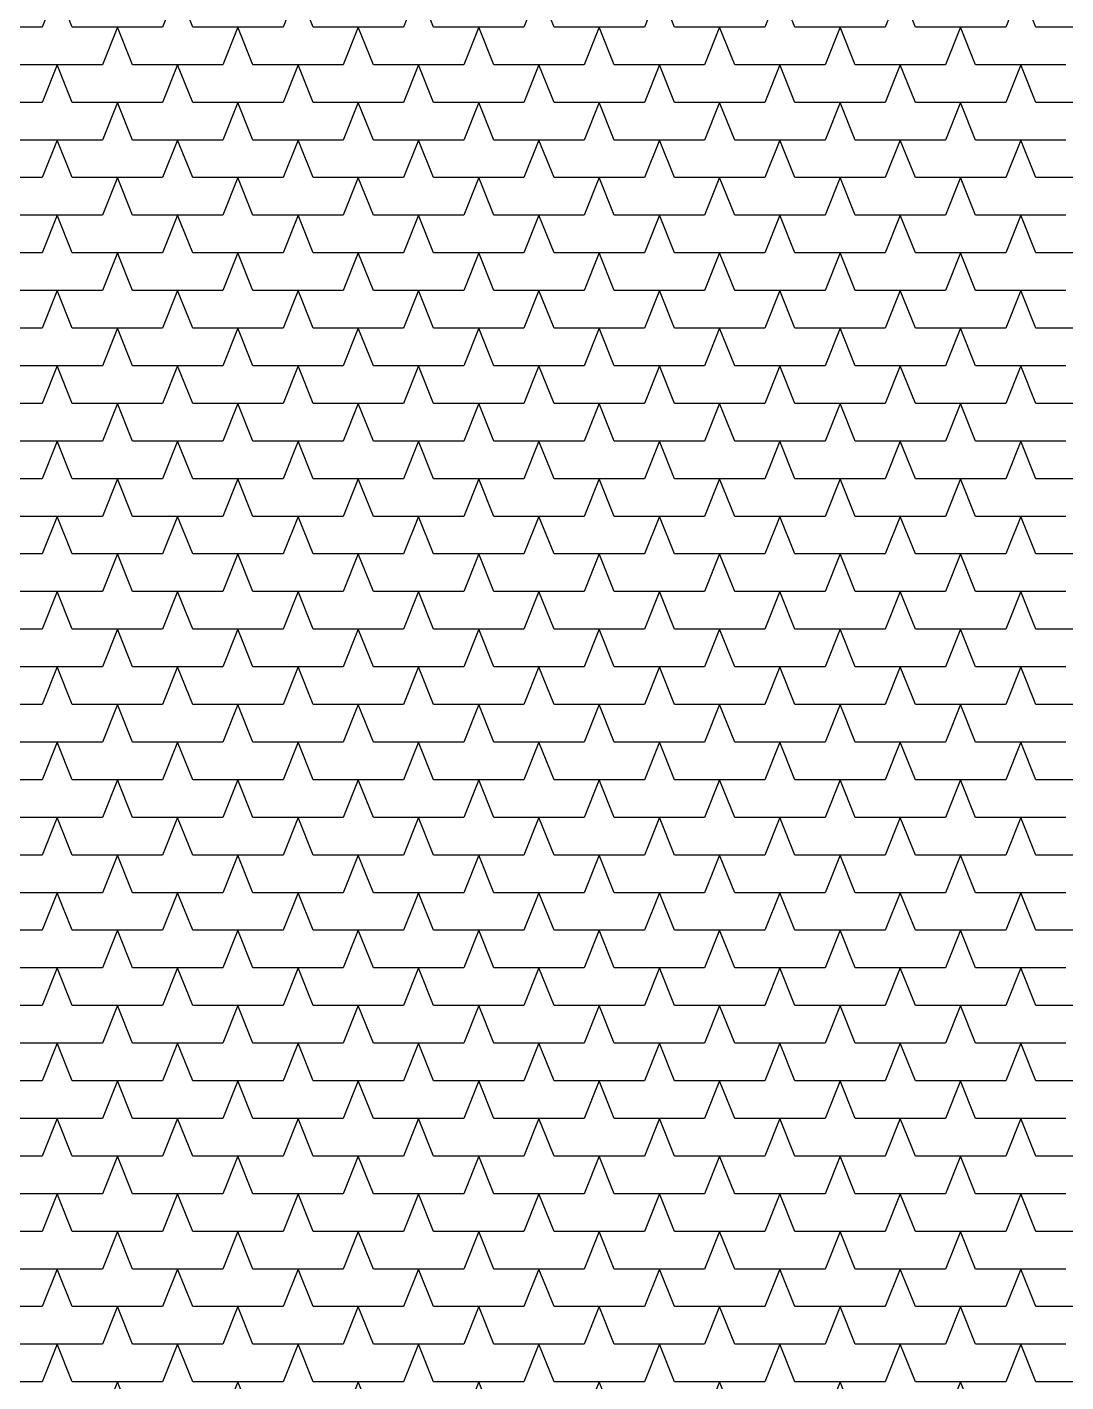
# Model space of a CAD drawing. Header units: inches. Extents: x 86794 to 87086, y 41803 to 41823.
# Drawn here: x 87069.954 to 87071.334, y 41819.53 to 41821.33 of the extents above; entities that cross this region are included whole.
import ezdxf

# ---------------------------------------------------------------- set-up
doc = ezdxf.new("R2010")
doc.units = ezdxf.units.IN
doc.header["$MEASUREMENT"] = 0

msp = doc.modelspace()

# ---------------------------------------------------------------- linework, layer by layer
at = {"color": 250}
for p, q in [((87069.9937, 41821.3795), (87069.9737, 41821.3295)), ((87070.0137, 41821.3295), (87069.9937, 41821.3795)), ((87070.1537, 41821.3795), (87070.1337, 41821.3295)), ((87070.1737, 41821.3295), (87070.1537, 41821.3795)), ((87070.3137, 41821.3795), (87070.2937, 41821.3295)), ((87070.3337, 41821.3295), (87070.3137, 41821.3795)), ((87070.4737, 41821.3795), (87070.4537, 41821.3295)), ((87070.4937, 41821.3295), (87070.4737, 41821.3795)), ((87070.6337, 41821.3795), (87070.6137, 41821.3295)), ((87070.6537, 41821.3295), (87070.6337, 41821.3795)), ((87070.7937, 41821.3795), (87070.7737, 41821.3295)), ((87070.8137, 41821.3295), (87070.7937, 41821.3795)), ((87070.9537, 41821.3795), (87070.9337, 41821.3295)), ((87070.9737, 41821.3295), (87070.9537, 41821.3795)), ((87071.1137, 41821.3795), (87071.0937, 41821.3295)), ((87071.1337, 41821.3295), (87071.1137, 41821.3795)), ((87071.2737, 41821.3795), (87071.2537, 41821.3295)), ((87071.2937, 41821.3295), (87071.2737, 41821.3795)), ((87069.9737, 41821.3295), (87069.8537, 41821.3295)), ((87070.1337, 41821.3295), (87070.0137, 41821.3295)), ((87070.0737, 41821.3295), (87070.0537, 41821.2795)), ((87070.0937, 41821.2795), (87070.0737, 41821.3295)), ((87070.2937, 41821.3295), (87070.1737, 41821.3295)), ((87070.2337, 41821.3295), (87070.2137, 41821.2795)), ((87070.2537, 41821.2795), (87070.2337, 41821.3295)), ((87070.4537, 41821.3295), (87070.3337, 41821.3295)), ((87070.3937, 41821.3295), (87070.3737, 41821.2795)), ((87070.4137, 41821.2795), (87070.3937, 41821.3295)), ((87070.6137, 41821.3295), (87070.4937, 41821.3295)), ((87070.5537, 41821.3295), (87070.5337, 41821.2795)), ((87070.5737, 41821.2795), (87070.5537, 41821.3295)), ((87070.7737, 41821.3295), (87070.6537, 41821.3295)), ((87070.7137, 41821.3295), (87070.6937, 41821.2795)), ((87070.7337, 41821.2795), (87070.7137, 41821.3295)), ((87070.9337, 41821.3295), (87070.8137, 41821.3295)), ((87070.8737, 41821.3295), (87070.8537, 41821.2795)), ((87070.8937, 41821.2795), (87070.8737, 41821.3295)), ((87071.0937, 41821.3295), (87070.9737, 41821.3295)), ((87071.0337, 41821.3295), (87071.0137, 41821.2795)), ((87071.0537, 41821.2795), (87071.0337, 41821.3295)), ((87071.2537, 41821.3295), (87071.1337, 41821.3295)), ((87071.1937, 41821.3295), (87071.1737, 41821.2795)), ((87071.2137, 41821.2795), (87071.1937, 41821.3295)), ((87071.4137, 41821.3295), (87071.2937, 41821.3295)), ((87070.0537, 41821.2795), (87069.9337, 41821.2795)), ((87069.9937, 41821.2795), (87069.9737, 41821.2295)), ((87070.0137, 41821.2295), (87069.9937, 41821.2795)), ((87070.2137, 41821.2795), (87070.0937, 41821.2795)), ((87070.1537, 41821.2795), (87070.1337, 41821.2295)), ((87070.1737, 41821.2295), (87070.1537, 41821.2795)), ((87070.3737, 41821.2795), (87070.2537, 41821.2795)), ((87070.3137, 41821.2795), (87070.2937, 41821.2295)), ((87070.3337, 41821.2295), (87070.3137, 41821.2795)), ((87070.5337, 41821.2795), (87070.4137, 41821.2795)), ((87070.4737, 41821.2795), (87070.4537, 41821.2295)), ((87070.4937, 41821.2295), (87070.4737, 41821.2795)), ((87070.6937, 41821.2795), (87070.5737, 41821.2795)), ((87070.6337, 41821.2795), (87070.6137, 41821.2295)), ((87070.6537, 41821.2295), (87070.6337, 41821.2795)), ((87070.8537, 41821.2795), (87070.7337, 41821.2795)), ((87070.7937, 41821.2795), (87070.7737, 41821.2295)), ((87070.8137, 41821.2295), (87070.7937, 41821.2795)), ((87071.0137, 41821.2795), (87070.8937, 41821.2795)), ((87070.9537, 41821.2795), (87070.9337, 41821.2295)), ((87070.9737, 41821.2295), (87070.9537, 41821.2795)), ((87071.1737, 41821.2795), (87071.0537, 41821.2795)), ((87071.1137, 41821.2795), (87071.0937, 41821.2295)), ((87071.1337, 41821.2295), (87071.1137, 41821.2795)), ((87071.3337, 41821.2795), (87071.2137, 41821.2795)), ((87071.2737, 41821.2795), (87071.2537, 41821.2295)), ((87071.2937, 41821.2295), (87071.2737, 41821.2795)), ((87069.9737, 41821.2295), (87069.8537, 41821.2295)), ((87070.1337, 41821.2295), (87070.0137, 41821.2295)), ((87070.0737, 41821.2295), (87070.0537, 41821.1795)), ((87070.0937, 41821.1795), (87070.0737, 41821.2295)), ((87070.2937, 41821.2295), (87070.1737, 41821.2295)), ((87070.2337, 41821.2295), (87070.2137, 41821.1795)), ((87070.2537, 41821.1795), (87070.2337, 41821.2295)), ((87070.4537, 41821.2295), (87070.3337, 41821.2295)), ((87070.3937, 41821.2295), (87070.3737, 41821.1795)), ((87070.4137, 41821.1795), (87070.3937, 41821.2295)), ((87070.6137, 41821.2295), (87070.4937, 41821.2295)), ((87070.5537, 41821.2295), (87070.5337, 41821.1795)), ((87070.5737, 41821.1795), (87070.5537, 41821.2295)), ((87070.7737, 41821.2295), (87070.6537, 41821.2295)), ((87070.7137, 41821.2295), (87070.6937, 41821.1795)), ((87070.7337, 41821.1795), (87070.7137, 41821.2295)), ((87070.9337, 41821.2295), (87070.8137, 41821.2295)), ((87070.8737, 41821.2295), (87070.8537, 41821.1795)), ((87070.8937, 41821.1795), (87070.8737, 41821.2295)), ((87071.0937, 41821.2295), (87070.9737, 41821.2295)), ((87071.0337, 41821.2295), (87071.0137, 41821.1795)), ((87071.0537, 41821.1795), (87071.0337, 41821.2295)), ((87071.2537, 41821.2295), (87071.1337, 41821.2295)), ((87071.1937, 41821.2295), (87071.1737, 41821.1795)), ((87071.2137, 41821.1795), (87071.1937, 41821.2295)), ((87071.4137, 41821.2295), (87071.2937, 41821.2295)), ((87070.0537, 41821.1795), (87069.9337, 41821.1795)), ((87069.9937, 41821.1795), (87069.9737, 41821.1295)), ((87070.0137, 41821.1295), (87069.9937, 41821.1795)), ((87070.2137, 41821.1795), (87070.0937, 41821.1795)), ((87070.1537, 41821.1795), (87070.1337, 41821.1295)), ((87070.1737, 41821.1295), (87070.1537, 41821.1795)), ((87070.3737, 41821.1795), (87070.2537, 41821.1795)), ((87070.3137, 41821.1795), (87070.2937, 41821.1295)), ((87070.3337, 41821.1295), (87070.3137, 41821.1795)), ((87070.5337, 41821.1795), (87070.4137, 41821.1795)), ((87070.4737, 41821.1795), (87070.4537, 41821.1295)), ((87070.4937, 41821.1295), (87070.4737, 41821.1795)), ((87070.6937, 41821.1795), (87070.5737, 41821.1795)), ((87070.6337, 41821.1795), (87070.6137, 41821.1295)), ((87070.6537, 41821.1295), (87070.6337, 41821.1795)), ((87070.8537, 41821.1795), (87070.7337, 41821.1795)), ((87070.7937, 41821.1795), (87070.7737, 41821.1295)), ((87070.8137, 41821.1295), (87070.7937, 41821.1795)), ((87071.0137, 41821.1795), (87070.8937, 41821.1795)), ((87070.9537, 41821.1795), (87070.9337, 41821.1295)), ((87070.9737, 41821.1295), (87070.9537, 41821.1795)), ((87071.1737, 41821.1795), (87071.0537, 41821.1795)), ((87071.1137, 41821.1795), (87071.0937, 41821.1295)), ((87071.1337, 41821.1295), (87071.1137, 41821.1795)), ((87071.3337, 41821.1795), (87071.2137, 41821.1795)), ((87071.2737, 41821.1795), (87071.2537, 41821.1295)), ((87071.2937, 41821.1295), (87071.2737, 41821.1795)), ((87069.9737, 41821.1295), (87069.8537, 41821.1295)), ((87070.1337, 41821.1295), (87070.0137, 41821.1295)), ((87070.0737, 41821.1295), (87070.0537, 41821.0795)), ((87070.0937, 41821.0795), (87070.0737, 41821.1295)), ((87070.2937, 41821.1295), (87070.1737, 41821.1295)), ((87070.2337, 41821.1295), (87070.2137, 41821.0795)), ((87070.2537, 41821.0795), (87070.2337, 41821.1295)), ((87070.4537, 41821.1295), (87070.3337, 41821.1295)), ((87070.3937, 41821.1295), (87070.3737, 41821.0795)), ((87070.4137, 41821.0795), (87070.3937, 41821.1295)), ((87070.6137, 41821.1295), (87070.4937, 41821.1295)), ((87070.5537, 41821.1295), (87070.5337, 41821.0795)), ((87070.5737, 41821.0795), (87070.5537, 41821.1295)), ((87070.7737, 41821.1295), (87070.6537, 41821.1295)), ((87070.7137, 41821.1295), (87070.6937, 41821.0795)), ((87070.7337, 41821.0795), (87070.7137, 41821.1295)), ((87070.9337, 41821.1295), (87070.8137, 41821.1295)), ((87070.8737, 41821.1295), (87070.8537, 41821.0795)), ((87070.8937, 41821.0795), (87070.8737, 41821.1295)), ((87071.0937, 41821.1295), (87070.9737, 41821.1295)), ((87071.0337, 41821.1295), (87071.0137, 41821.0795)), ((87071.0537, 41821.0795), (87071.0337, 41821.1295)), ((87071.2537, 41821.1295), (87071.1337, 41821.1295)), ((87071.1937, 41821.1295), (87071.1737, 41821.0795)), ((87071.2137, 41821.0795), (87071.1937, 41821.1295)), ((87071.4137, 41821.1295), (87071.2937, 41821.1295)), ((87070.0537, 41821.0795), (87069.9337, 41821.0795)), ((87069.9937, 41821.0795), (87069.9737, 41821.0295)), ((87070.0137, 41821.0295), (87069.9937, 41821.0795)), ((87070.2137, 41821.0795), (87070.0937, 41821.0795)), ((87070.1537, 41821.0795), (87070.1337, 41821.0295)), ((87070.1737, 41821.0295), (87070.1537, 41821.0795)), ((87070.3737, 41821.0795), (87070.2537, 41821.0795)), ((87070.3137, 41821.0795), (87070.2937, 41821.0295)), ((87070.3337, 41821.0295), (87070.3137, 41821.0795)), ((87070.5337, 41821.0795), (87070.4137, 41821.0795)), ((87070.4737, 41821.0795), (87070.4537, 41821.0295)), ((87070.4937, 41821.0295), (87070.4737, 41821.0795)), ((87070.6937, 41821.0795), (87070.5737, 41821.0795)), ((87070.6337, 41821.0795), (87070.6137, 41821.0295)), ((87070.6537, 41821.0295), (87070.6337, 41821.0795)), ((87070.8537, 41821.0795), (87070.7337, 41821.0795)), ((87070.7937, 41821.0795), (87070.7737, 41821.0295)), ((87070.8137, 41821.0295), (87070.7937, 41821.0795)), ((87071.0137, 41821.0795), (87070.8937, 41821.0795)), ((87070.9537, 41821.0795), (87070.9337, 41821.0295)), ((87070.9737, 41821.0295), (87070.9537, 41821.0795)), ((87071.1737, 41821.0795), (87071.0537, 41821.0795)), ((87071.1137, 41821.0795), (87071.0937, 41821.0295)), ((87071.1337, 41821.0295), (87071.1137, 41821.0795)), ((87071.3337, 41821.0795), (87071.2137, 41821.0795)), ((87071.2737, 41821.0795), (87071.2537, 41821.0295)), ((87071.2937, 41821.0295), (87071.2737, 41821.0795)), ((87069.9737, 41821.0295), (87069.8537, 41821.0295)), ((87070.1337, 41821.0295), (87070.0137, 41821.0295)), ((87070.0737, 41821.0295), (87070.0537, 41820.9795)), ((87070.0937, 41820.9795), (87070.0737, 41821.0295)), ((87070.2937, 41821.0295), (87070.1737, 41821.0295)), ((87070.2337, 41821.0295), (87070.2137, 41820.9795)), ((87070.2537, 41820.9795), (87070.2337, 41821.0295)), ((87070.4537, 41821.0295), (87070.3337, 41821.0295)), ((87070.3937, 41821.0295), (87070.3737, 41820.9795)), ((87070.4137, 41820.9795), (87070.3937, 41821.0295)), ((87070.6137, 41821.0295), (87070.4937, 41821.0295)), ((87070.5537, 41821.0295), (87070.5337, 41820.9795)), ((87070.5737, 41820.9795), (87070.5537, 41821.0295)), ((87070.7737, 41821.0295), (87070.6537, 41821.0295)), ((87070.7137, 41821.0295), (87070.6937, 41820.9795)), ((87070.7337, 41820.9795), (87070.7137, 41821.0295)), ((87070.9337, 41821.0295), (87070.8137, 41821.0295)), ((87070.8737, 41821.0295), (87070.8537, 41820.9795)), ((87070.8937, 41820.9795), (87070.8737, 41821.0295)), ((87071.0937, 41821.0295), (87070.9737, 41821.0295)), ((87071.0337, 41821.0295), (87071.0137, 41820.9795)), ((87071.0537, 41820.9795), (87071.0337, 41821.0295)), ((87071.2537, 41821.0295), (87071.1337, 41821.0295)), ((87071.1937, 41821.0295), (87071.1737, 41820.9795)), ((87071.2137, 41820.9795), (87071.1937, 41821.0295)), ((87071.4137, 41821.0295), (87071.2937, 41821.0295)), ((87070.0537, 41820.9795), (87069.9337, 41820.9795)), ((87069.9937, 41820.9795), (87069.9737, 41820.9295)), ((87070.0137, 41820.9295), (87069.9937, 41820.9795)), ((87070.2137, 41820.9795), (87070.0937, 41820.9795)), ((87070.1537, 41820.9795), (87070.1337, 41820.9295)), ((87070.1737, 41820.9295), (87070.1537, 41820.9795)), ((87070.3737, 41820.9795), (87070.2537, 41820.9795)), ((87070.3137, 41820.9795), (87070.2937, 41820.9295)), ((87070.3337, 41820.9295), (87070.3137, 41820.9795)), ((87070.5337, 41820.9795), (87070.4137, 41820.9795)), ((87070.4737, 41820.9795), (87070.4537, 41820.9295)), ((87070.4937, 41820.9295), (87070.4737, 41820.9795)), ((87070.6937, 41820.9795), (87070.5737, 41820.9795)), ((87070.6337, 41820.9795), (87070.6137, 41820.9295)), ((87070.6537, 41820.9295), (87070.6337, 41820.9795)), ((87070.8537, 41820.9795), (87070.7337, 41820.9795)), ((87070.7937, 41820.9795), (87070.7737, 41820.9295)), ((87070.8137, 41820.9295), (87070.7937, 41820.9795)), ((87071.0137, 41820.9795), (87070.8937, 41820.9795)), ((87070.9537, 41820.9795), (87070.9337, 41820.9295)), ((87070.9737, 41820.9295), (87070.9537, 41820.9795)), ((87071.1737, 41820.9795), (87071.0537, 41820.9795)), ((87071.1137, 41820.9795), (87071.0937, 41820.9295)), ((87071.1337, 41820.9295), (87071.1137, 41820.9795)), ((87071.3337, 41820.9795), (87071.2137, 41820.9795)), ((87071.2737, 41820.9795), (87071.2537, 41820.9295)), ((87071.2937, 41820.9295), (87071.2737, 41820.9795)), ((87069.9737, 41820.9295), (87069.8537, 41820.9295)), ((87070.1337, 41820.9295), (87070.0137, 41820.9295)), ((87070.0737, 41820.9295), (87070.0537, 41820.8795)), ((87070.0937, 41820.8795), (87070.0737, 41820.9295)), ((87070.2937, 41820.9295), (87070.1737, 41820.9295)), ((87070.2337, 41820.9295), (87070.2137, 41820.8795)), ((87070.2537, 41820.8795), (87070.2337, 41820.9295)), ((87070.4537, 41820.9295), (87070.3337, 41820.9295)), ((87070.3937, 41820.9295), (87070.3737, 41820.8795)), ((87070.4137, 41820.8795), (87070.3937, 41820.9295)), ((87070.6137, 41820.9295), (87070.4937, 41820.9295)), ((87070.5537, 41820.9295), (87070.5337, 41820.8795)), ((87070.5737, 41820.8795), (87070.5537, 41820.9295)), ((87070.7737, 41820.9295), (87070.6537, 41820.9295)), ((87070.7137, 41820.9295), (87070.6937, 41820.8795)), ((87070.7337, 41820.8795), (87070.7137, 41820.9295)), ((87070.9337, 41820.9295), (87070.8137, 41820.9295)), ((87070.8737, 41820.9295), (87070.8537, 41820.8795)), ((87070.8937, 41820.8795), (87070.8737, 41820.9295)), ((87071.0937, 41820.9295), (87070.9737, 41820.9295)), ((87071.0337, 41820.9295), (87071.0137, 41820.8795)), ((87071.0537, 41820.8795), (87071.0337, 41820.9295)), ((87071.2537, 41820.9295), (87071.1337, 41820.9295)), ((87071.1937, 41820.9295), (87071.1737, 41820.8795)), ((87071.2137, 41820.8795), (87071.1937, 41820.9295)), ((87071.4137, 41820.9295), (87071.2937, 41820.9295)), ((87070.0537, 41820.8795), (87069.9337, 41820.8795)), ((87069.9937, 41820.8795), (87069.9737, 41820.8295)), ((87070.0137, 41820.8295), (87069.9937, 41820.8795)), ((87070.2137, 41820.8795), (87070.0937, 41820.8795)), ((87070.1537, 41820.8795), (87070.1337, 41820.8295)), ((87070.1737, 41820.8295), (87070.1537, 41820.8795)), ((87070.3737, 41820.8795), (87070.2537, 41820.8795)), ((87070.3137, 41820.8795), (87070.2937, 41820.8295)), ((87070.3337, 41820.8295), (87070.3137, 41820.8795)), ((87070.5337, 41820.8795), (87070.4137, 41820.8795)), ((87070.4737, 41820.8795), (87070.4537, 41820.8295)), ((87070.4937, 41820.8295), (87070.4737, 41820.8795)), ((87070.6937, 41820.8795), (87070.5737, 41820.8795)), ((87070.6337, 41820.8795), (87070.6137, 41820.8295)), ((87070.6537, 41820.8295), (87070.6337, 41820.8795)), ((87070.8537, 41820.8795), (87070.7337, 41820.8795)), ((87070.7937, 41820.8795), (87070.7737, 41820.8295)), ((87070.8137, 41820.8295), (87070.7937, 41820.8795)), ((87071.0137, 41820.8795), (87070.8937, 41820.8795)), ((87070.9537, 41820.8795), (87070.9337, 41820.8295)), ((87070.9737, 41820.8295), (87070.9537, 41820.8795)), ((87071.1737, 41820.8795), (87071.0537, 41820.8795)), ((87071.1137, 41820.8795), (87071.0937, 41820.8295)), ((87071.1337, 41820.8295), (87071.1137, 41820.8795)), ((87071.3337, 41820.8795), (87071.2137, 41820.8795)), ((87071.2737, 41820.8795), (87071.2537, 41820.8295)), ((87071.2937, 41820.8295), (87071.2737, 41820.8795)), ((87069.9737, 41820.8295), (87069.8537, 41820.8295)), ((87070.1337, 41820.8295), (87070.0137, 41820.8295)), ((87070.0737, 41820.8295), (87070.0537, 41820.7795)), ((87070.0937, 41820.7795), (87070.0737, 41820.8295)), ((87070.2937, 41820.8295), (87070.1737, 41820.8295)), ((87070.2337, 41820.8295), (87070.2137, 41820.7795)), ((87070.2537, 41820.7795), (87070.2337, 41820.8295)), ((87070.4537, 41820.8295), (87070.3337, 41820.8295)), ((87070.3937, 41820.8295), (87070.3737, 41820.7795)), ((87070.4137, 41820.7795), (87070.3937, 41820.8295)), ((87070.6137, 41820.8295), (87070.4937, 41820.8295)), ((87070.5537, 41820.8295), (87070.5337, 41820.7795)), ((87070.5737, 41820.7795), (87070.5537, 41820.8295)), ((87070.7737, 41820.8295), (87070.6537, 41820.8295)), ((87070.7137, 41820.8295), (87070.6937, 41820.7795)), ((87070.7337, 41820.7795), (87070.7137, 41820.8295)), ((87070.9337, 41820.8295), (87070.8137, 41820.8295)), ((87070.8737, 41820.8295), (87070.8537, 41820.7795)), ((87070.8937, 41820.7795), (87070.8737, 41820.8295)), ((87071.0937, 41820.8295), (87070.9737, 41820.8295)), ((87071.0337, 41820.8295), (87071.0137, 41820.7795)), ((87071.0537, 41820.7795), (87071.0337, 41820.8295)), ((87071.2537, 41820.8295), (87071.1337, 41820.8295)), ((87071.1937, 41820.8295), (87071.1737, 41820.7795)), ((87071.2137, 41820.7795), (87071.1937, 41820.8295)), ((87071.4137, 41820.8295), (87071.2937, 41820.8295)), ((87070.0537, 41820.7795), (87069.9337, 41820.7795)), ((87069.9937, 41820.7795), (87069.9737, 41820.7295)), ((87070.0137, 41820.7295), (87069.9937, 41820.7795)), ((87070.2137, 41820.7795), (87070.0937, 41820.7795)), ((87070.1537, 41820.7795), (87070.1337, 41820.7295)), ((87070.1737, 41820.7295), (87070.1537, 41820.7795)), ((87070.3737, 41820.7795), (87070.2537, 41820.7795)), ((87070.3137, 41820.7795), (87070.2937, 41820.7295)), ((87070.3337, 41820.7295), (87070.3137, 41820.7795)), ((87070.5337, 41820.7795), (87070.4137, 41820.7795)), ((87070.4737, 41820.7795), (87070.4537, 41820.7295)), ((87070.4937, 41820.7295), (87070.4737, 41820.7795)), ((87070.6937, 41820.7795), (87070.5737, 41820.7795)), ((87070.6337, 41820.7795), (87070.6137, 41820.7295)), ((87070.6537, 41820.7295), (87070.6337, 41820.7795)), ((87070.8537, 41820.7795), (87070.7337, 41820.7795)), ((87070.7937, 41820.7795), (87070.7737, 41820.7295)), ((87070.8137, 41820.7295), (87070.7937, 41820.7795)), ((87071.0137, 41820.7795), (87070.8937, 41820.7795)), ((87070.9537, 41820.7795), (87070.9337, 41820.7295)), ((87070.9737, 41820.7295), (87070.9537, 41820.7795)), ((87071.1737, 41820.7795), (87071.0537, 41820.7795)), ((87071.1137, 41820.7795), (87071.0937, 41820.7295)), ((87071.1337, 41820.7295), (87071.1137, 41820.7795)), ((87071.3337, 41820.7795), (87071.2137, 41820.7795)), ((87071.2737, 41820.7795), (87071.2537, 41820.7295)), ((87071.2937, 41820.7295), (87071.2737, 41820.7795)), ((87069.9737, 41820.7295), (87069.8537, 41820.7295)), ((87070.1337, 41820.7295), (87070.0137, 41820.7295)), ((87070.0737, 41820.7295), (87070.0537, 41820.6795)), ((87070.0937, 41820.6795), (87070.0737, 41820.7295)), ((87070.2937, 41820.7295), (87070.1737, 41820.7295)), ((87070.2337, 41820.7295), (87070.2137, 41820.6795)), ((87070.2537, 41820.6795), (87070.2337, 41820.7295)), ((87070.4537, 41820.7295), (87070.3337, 41820.7295)), ((87070.3937, 41820.7295), (87070.3737, 41820.6795)), ((87070.4137, 41820.6795), (87070.3937, 41820.7295)), ((87070.6137, 41820.7295), (87070.4937, 41820.7295)), ((87070.5537, 41820.7295), (87070.5337, 41820.6795)), ((87070.5737, 41820.6795), (87070.5537, 41820.7295)), ((87070.7737, 41820.7295), (87070.6537, 41820.7295)), ((87070.7137, 41820.7295), (87070.6937, 41820.6795)), ((87070.7337, 41820.6795), (87070.7137, 41820.7295)), ((87070.9337, 41820.7295), (87070.8137, 41820.7295)), ((87070.8737, 41820.7295), (87070.8537, 41820.6795)), ((87070.8937, 41820.6795), (87070.8737, 41820.7295)), ((87071.0937, 41820.7295), (87070.9737, 41820.7295)), ((87071.0337, 41820.7295), (87071.0137, 41820.6795)), ((87071.0537, 41820.6795), (87071.0337, 41820.7295)), ((87071.2537, 41820.7295), (87071.1337, 41820.7295)), ((87071.1937, 41820.7295), (87071.1737, 41820.6795)), ((87071.2137, 41820.6795), (87071.1937, 41820.7295)), ((87071.4137, 41820.7295), (87071.2937, 41820.7295)), ((87070.0537, 41820.6795), (87069.9337, 41820.6795)), ((87069.9937, 41820.6795), (87069.9737, 41820.6295)), ((87070.0137, 41820.6295), (87069.9937, 41820.6795)), ((87070.2137, 41820.6795), (87070.0937, 41820.6795)), ((87070.1537, 41820.6795), (87070.1337, 41820.6295)), ((87070.1737, 41820.6295), (87070.1537, 41820.6795)), ((87070.3737, 41820.6795), (87070.2537, 41820.6795)), ((87070.3137, 41820.6795), (87070.2937, 41820.6295)), ((87070.3337, 41820.6295), (87070.3137, 41820.6795)), ((87070.5337, 41820.6795), (87070.4137, 41820.6795)), ((87070.4737, 41820.6795), (87070.4537, 41820.6295)), ((87070.4937, 41820.6295), (87070.4737, 41820.6795)), ((87070.6937, 41820.6795), (87070.5737, 41820.6795)), ((87070.6337, 41820.6795), (87070.6137, 41820.6295)), ((87070.6537, 41820.6295), (87070.6337, 41820.6795)), ((87070.8537, 41820.6795), (87070.7337, 41820.6795)), ((87070.7937, 41820.6795), (87070.7737, 41820.6295)), ((87070.8137, 41820.6295), (87070.7937, 41820.6795)), ((87071.0137, 41820.6795), (87070.8937, 41820.6795)), ((87070.9537, 41820.6795), (87070.9337, 41820.6295)), ((87070.9737, 41820.6295), (87070.9537, 41820.6795)), ((87071.1737, 41820.6795), (87071.0537, 41820.6795)), ((87071.1137, 41820.6795), (87071.0937, 41820.6295)), ((87071.1337, 41820.6295), (87071.1137, 41820.6795)), ((87071.3337, 41820.6795), (87071.2137, 41820.6795)), ((87071.2737, 41820.6795), (87071.2537, 41820.6295)), ((87071.2937, 41820.6295), (87071.2737, 41820.6795)), ((87069.9737, 41820.6295), (87069.8537, 41820.6295)), ((87070.1337, 41820.6295), (87070.0137, 41820.6295)), ((87070.0737, 41820.6295), (87070.0537, 41820.5795)), ((87070.0937, 41820.5795), (87070.0737, 41820.6295)), ((87070.2937, 41820.6295), (87070.1737, 41820.6295)), ((87070.2337, 41820.6295), (87070.2137, 41820.5795)), ((87070.2537, 41820.5795), (87070.2337, 41820.6295)), ((87070.4537, 41820.6295), (87070.3337, 41820.6295)), ((87070.3937, 41820.6295), (87070.3737, 41820.5795)), ((87070.4137, 41820.5795), (87070.3937, 41820.6295)), ((87070.6137, 41820.6295), (87070.4937, 41820.6295)), ((87070.5537, 41820.6295), (87070.5337, 41820.5795)), ((87070.5737, 41820.5795), (87070.5537, 41820.6295)), ((87070.7737, 41820.6295), (87070.6537, 41820.6295)), ((87070.7137, 41820.6295), (87070.6937, 41820.5795)), ((87070.7337, 41820.5795), (87070.7137, 41820.6295)), ((87070.9337, 41820.6295), (87070.8137, 41820.6295)), ((87070.8737, 41820.6295), (87070.8537, 41820.5795)), ((87070.8937, 41820.5795), (87070.8737, 41820.6295)), ((87071.0937, 41820.6295), (87070.9737, 41820.6295)), ((87071.0337, 41820.6295), (87071.0137, 41820.5795)), ((87071.0537, 41820.5795), (87071.0337, 41820.6295)), ((87071.2537, 41820.6295), (87071.1337, 41820.6295)), ((87071.1937, 41820.6295), (87071.1737, 41820.5795)), ((87071.2137, 41820.5795), (87071.1937, 41820.6295)), ((87071.4137, 41820.6295), (87071.2937, 41820.6295)), ((87070.0537, 41820.5795), (87069.9337, 41820.5795)), ((87069.9937, 41820.5795), (87069.9737, 41820.5295)), ((87070.0137, 41820.5295), (87069.9937, 41820.5795)), ((87070.2137, 41820.5795), (87070.0937, 41820.5795)), ((87070.1537, 41820.5795), (87070.1337, 41820.5295)), ((87070.1737, 41820.5295), (87070.1537, 41820.5795)), ((87070.3737, 41820.5795), (87070.2537, 41820.5795)), ((87070.3137, 41820.5795), (87070.2937, 41820.5295)), ((87070.3337, 41820.5295), (87070.3137, 41820.5795)), ((87070.5337, 41820.5795), (87070.4137, 41820.5795)), ((87070.4737, 41820.5795), (87070.4537, 41820.5295)), ((87070.4937, 41820.5295), (87070.4737, 41820.5795)), ((87070.6937, 41820.5795), (87070.5737, 41820.5795)), ((87070.6337, 41820.5795), (87070.6137, 41820.5295)), ((87070.6537, 41820.5295), (87070.6337, 41820.5795)), ((87070.8537, 41820.5795), (87070.7337, 41820.5795)), ((87070.7937, 41820.5795), (87070.7737, 41820.5295)), ((87070.8137, 41820.5295), (87070.7937, 41820.5795)), ((87071.0137, 41820.5795), (87070.8937, 41820.5795)), ((87070.9537, 41820.5795), (87070.9337, 41820.5295)), ((87070.9737, 41820.5295), (87070.9537, 41820.5795)), ((87071.1737, 41820.5795), (87071.0537, 41820.5795)), ((87071.1137, 41820.5795), (87071.0937, 41820.5295)), ((87071.1337, 41820.5295), (87071.1137, 41820.5795)), ((87071.3337, 41820.5795), (87071.2137, 41820.5795)), ((87071.2737, 41820.5795), (87071.2537, 41820.5295)), ((87071.2937, 41820.5295), (87071.2737, 41820.5795)), ((87069.9737, 41820.5295), (87069.8537, 41820.5295)), ((87070.1337, 41820.5295), (87070.0137, 41820.5295)), ((87070.0737, 41820.5295), (87070.0537, 41820.4795)), ((87070.0937, 41820.4795), (87070.0737, 41820.5295)), ((87070.2937, 41820.5295), (87070.1737, 41820.5295)), ((87070.2337, 41820.5295), (87070.2137, 41820.4795)), ((87070.2537, 41820.4795), (87070.2337, 41820.5295)), ((87070.4537, 41820.5295), (87070.3337, 41820.5295)), ((87070.3937, 41820.5295), (87070.3737, 41820.4795)), ((87070.4137, 41820.4795), (87070.3937, 41820.5295)), ((87070.6137, 41820.5295), (87070.4937, 41820.5295)), ((87070.5537, 41820.5295), (87070.5337, 41820.4795)), ((87070.5737, 41820.4795), (87070.5537, 41820.5295)), ((87070.7737, 41820.5295), (87070.6537, 41820.5295)), ((87070.7137, 41820.5295), (87070.6937, 41820.4795)), ((87070.7337, 41820.4795), (87070.7137, 41820.5295)), ((87070.9337, 41820.5295), (87070.8137, 41820.5295)), ((87070.8737, 41820.5295), (87070.8537, 41820.4795)), ((87070.8937, 41820.4795), (87070.8737, 41820.5295)), ((87071.0937, 41820.5295), (87070.9737, 41820.5295)), ((87071.0337, 41820.5295), (87071.0137, 41820.4795)), ((87071.0537, 41820.4795), (87071.0337, 41820.5295)), ((87071.2537, 41820.5295), (87071.1337, 41820.5295)), ((87071.1937, 41820.5295), (87071.1737, 41820.4795)), ((87071.2137, 41820.4795), (87071.1937, 41820.5295)), ((87071.4137, 41820.5295), (87071.2937, 41820.5295)), ((87070.0537, 41820.4795), (87069.9337, 41820.4795)), ((87069.9937, 41820.4795), (87069.9737, 41820.4295)), ((87070.0137, 41820.4295), (87069.9937, 41820.4795)), ((87070.2137, 41820.4795), (87070.0937, 41820.4795)), ((87070.1537, 41820.4795), (87070.1337, 41820.4295)), ((87070.1737, 41820.4295), (87070.1537, 41820.4795)), ((87070.3737, 41820.4795), (87070.2537, 41820.4795)), ((87070.3137, 41820.4795), (87070.2937, 41820.4295)), ((87070.3337, 41820.4295), (87070.3137, 41820.4795)), ((87070.5337, 41820.4795), (87070.4137, 41820.4795)), ((87070.4737, 41820.4795), (87070.4537, 41820.4295)), ((87070.4937, 41820.4295), (87070.4737, 41820.4795)), ((87070.6937, 41820.4795), (87070.5737, 41820.4795)), ((87070.6337, 41820.4795), (87070.6137, 41820.4295)), ((87070.6537, 41820.4295), (87070.6337, 41820.4795)), ((87070.8537, 41820.4795), (87070.7337, 41820.4795)), ((87070.7937, 41820.4795), (87070.7737, 41820.4295)), ((87070.8137, 41820.4295), (87070.7937, 41820.4795)), ((87071.0137, 41820.4795), (87070.8937, 41820.4795)), ((87070.9537, 41820.4795), (87070.9337, 41820.4295)), ((87070.9737, 41820.4295), (87070.9537, 41820.4795)), ((87071.1737, 41820.4795), (87071.0537, 41820.4795)), ((87071.1137, 41820.4795), (87071.0937, 41820.4295)), ((87071.1337, 41820.4295), (87071.1137, 41820.4795)), ((87071.3337, 41820.4795), (87071.2137, 41820.4795)), ((87071.2737, 41820.4795), (87071.2537, 41820.4295)), ((87071.2937, 41820.4295), (87071.2737, 41820.4795)), ((87069.9737, 41820.4295), (87069.8537, 41820.4295)), ((87070.1337, 41820.4295), (87070.0137, 41820.4295)), ((87070.0737, 41820.4295), (87070.0537, 41820.3795)), ((87070.0937, 41820.3795), (87070.0737, 41820.4295)), ((87070.2937, 41820.4295), (87070.1737, 41820.4295)), ((87070.2337, 41820.4295), (87070.2137, 41820.3795)), ((87070.2537, 41820.3795), (87070.2337, 41820.4295)), ((87070.4537, 41820.4295), (87070.3337, 41820.4295)), ((87070.3937, 41820.4295), (87070.3737, 41820.3795)), ((87070.4137, 41820.3795), (87070.3937, 41820.4295)), ((87070.6137, 41820.4295), (87070.4937, 41820.4295)), ((87070.5537, 41820.4295), (87070.5337, 41820.3795)), ((87070.5737, 41820.3795), (87070.5537, 41820.4295)), ((87070.7737, 41820.4295), (87070.6537, 41820.4295)), ((87070.7137, 41820.4295), (87070.6937, 41820.3795)), ((87070.7337, 41820.3795), (87070.7137, 41820.4295)), ((87070.9337, 41820.4295), (87070.8137, 41820.4295)), ((87070.8737, 41820.4295), (87070.8537, 41820.3795)), ((87070.8937, 41820.3795), (87070.8737, 41820.4295)), ((87071.0937, 41820.4295), (87070.9737, 41820.4295)), ((87071.0337, 41820.4295), (87071.0137, 41820.3795)), ((87071.0537, 41820.3795), (87071.0337, 41820.4295)), ((87071.2537, 41820.4295), (87071.1337, 41820.4295)), ((87071.1937, 41820.4295), (87071.1737, 41820.3795)), ((87071.2137, 41820.3795), (87071.1937, 41820.4295)), ((87071.4137, 41820.4295), (87071.2937, 41820.4295)), ((87070.0537, 41820.3795), (87069.9337, 41820.3795)), ((87069.9937, 41820.3795), (87069.9737, 41820.3295)), ((87070.0137, 41820.3295), (87069.9937, 41820.3795)), ((87070.2137, 41820.3795), (87070.0937, 41820.3795)), ((87070.1537, 41820.3795), (87070.1337, 41820.3295)), ((87070.1737, 41820.3295), (87070.1537, 41820.3795)), ((87070.3737, 41820.3795), (87070.2537, 41820.3795)), ((87070.3137, 41820.3795), (87070.2937, 41820.3295)), ((87070.3337, 41820.3295), (87070.3137, 41820.3795)), ((87070.5337, 41820.3795), (87070.4137, 41820.3795)), ((87070.4737, 41820.3795), (87070.4537, 41820.3295)), ((87070.4937, 41820.3295), (87070.4737, 41820.3795)), ((87070.6937, 41820.3795), (87070.5737, 41820.3795)), ((87070.6337, 41820.3795), (87070.6137, 41820.3295)), ((87070.6537, 41820.3295), (87070.6337, 41820.3795)), ((87070.8537, 41820.3795), (87070.7337, 41820.3795)), ((87070.7937, 41820.3795), (87070.7737, 41820.3295)), ((87070.8137, 41820.3295), (87070.7937, 41820.3795)), ((87071.0137, 41820.3795), (87070.8937, 41820.3795)), ((87070.9537, 41820.3795), (87070.9337, 41820.3295)), ((87070.9737, 41820.3295), (87070.9537, 41820.3795)), ((87071.1737, 41820.3795), (87071.0537, 41820.3795)), ((87071.1137, 41820.3795), (87071.0937, 41820.3295)), ((87071.1337, 41820.3295), (87071.1137, 41820.3795)), ((87071.3337, 41820.3795), (87071.2137, 41820.3795)), ((87071.2737, 41820.3795), (87071.2537, 41820.3295)), ((87071.2937, 41820.3295), (87071.2737, 41820.3795)), ((87069.9737, 41820.3295), (87069.8537, 41820.3295)), ((87070.1337, 41820.3295), (87070.0137, 41820.3295)), ((87070.0737, 41820.3295), (87070.0537, 41820.2795)), ((87070.0937, 41820.2795), (87070.0737, 41820.3295)), ((87070.2937, 41820.3295), (87070.1737, 41820.3295)), ((87070.2337, 41820.3295), (87070.2137, 41820.2795)), ((87070.2537, 41820.2795), (87070.2337, 41820.3295)), ((87070.4537, 41820.3295), (87070.3337, 41820.3295)), ((87070.3937, 41820.3295), (87070.3737, 41820.2795)), ((87070.4137, 41820.2795), (87070.3937, 41820.3295)), ((87070.6137, 41820.3295), (87070.4937, 41820.3295)), ((87070.5537, 41820.3295), (87070.5337, 41820.2795)), ((87070.5737, 41820.2795), (87070.5537, 41820.3295)), ((87070.7737, 41820.3295), (87070.6537, 41820.3295)), ((87070.7137, 41820.3295), (87070.6937, 41820.2795)), ((87070.7337, 41820.2795), (87070.7137, 41820.3295)), ((87070.9337, 41820.3295), (87070.8137, 41820.3295)), ((87070.8737, 41820.3295), (87070.8537, 41820.2795)), ((87070.8937, 41820.2795), (87070.8737, 41820.3295)), ((87071.0937, 41820.3295), (87070.9737, 41820.3295)), ((87071.0337, 41820.3295), (87071.0137, 41820.2795)), ((87071.0537, 41820.2795), (87071.0337, 41820.3295)), ((87071.2537, 41820.3295), (87071.1337, 41820.3295)), ((87071.1937, 41820.3295), (87071.1737, 41820.2795)), ((87071.2137, 41820.2795), (87071.1937, 41820.3295)), ((87071.4137, 41820.3295), (87071.2937, 41820.3295)), ((87070.0537, 41820.2795), (87069.9337, 41820.2795)), ((87069.9937, 41820.2795), (87069.9737, 41820.2295)), ((87070.0137, 41820.2295), (87069.9937, 41820.2795)), ((87070.2137, 41820.2795), (87070.0937, 41820.2795)), ((87070.1537, 41820.2795), (87070.1337, 41820.2295)), ((87070.1737, 41820.2295), (87070.1537, 41820.2795)), ((87070.3737, 41820.2795), (87070.2537, 41820.2795)), ((87070.3137, 41820.2795), (87070.2937, 41820.2295)), ((87070.3337, 41820.2295), (87070.3137, 41820.2795)), ((87070.5337, 41820.2795), (87070.4137, 41820.2795)), ((87070.4737, 41820.2795), (87070.4537, 41820.2295)), ((87070.4937, 41820.2295), (87070.4737, 41820.2795)), ((87070.6937, 41820.2795), (87070.5737, 41820.2795)), ((87070.6337, 41820.2795), (87070.6137, 41820.2295)), ((87070.6537, 41820.2295), (87070.6337, 41820.2795)), ((87070.8537, 41820.2795), (87070.7337, 41820.2795)), ((87070.7937, 41820.2795), (87070.7737, 41820.2295)), ((87070.8137, 41820.2295), (87070.7937, 41820.2795)), ((87071.0137, 41820.2795), (87070.8937, 41820.2795)), ((87070.9537, 41820.2795), (87070.9337, 41820.2295)), ((87070.9737, 41820.2295), (87070.9537, 41820.2795)), ((87071.1737, 41820.2795), (87071.0537, 41820.2795)), ((87071.1137, 41820.2795), (87071.0937, 41820.2295)), ((87071.1337, 41820.2295), (87071.1137, 41820.2795)), ((87071.3337, 41820.2795), (87071.2137, 41820.2795)), ((87071.2737, 41820.2795), (87071.2537, 41820.2295)), ((87071.2937, 41820.2295), (87071.2737, 41820.2795)), ((87069.9737, 41820.2295), (87069.8537, 41820.2295)), ((87070.1337, 41820.2295), (87070.0137, 41820.2295)), ((87070.0737, 41820.2295), (87070.0537, 41820.1795)), ((87070.0937, 41820.1795), (87070.0737, 41820.2295)), ((87070.2937, 41820.2295), (87070.1737, 41820.2295)), ((87070.2337, 41820.2295), (87070.2137, 41820.1795)), ((87070.2537, 41820.1795), (87070.2337, 41820.2295)), ((87070.4537, 41820.2295), (87070.3337, 41820.2295)), ((87070.3937, 41820.2295), (87070.3737, 41820.1795)), ((87070.4137, 41820.1795), (87070.3937, 41820.2295)), ((87070.6137, 41820.2295), (87070.4937, 41820.2295)), ((87070.5537, 41820.2295), (87070.5337, 41820.1795)), ((87070.5737, 41820.1795), (87070.5537, 41820.2295)), ((87070.7737, 41820.2295), (87070.6537, 41820.2295)), ((87070.7137, 41820.2295), (87070.6937, 41820.1795)), ((87070.7337, 41820.1795), (87070.7137, 41820.2295)), ((87070.9337, 41820.2295), (87070.8137, 41820.2295)), ((87070.8737, 41820.2295), (87070.8537, 41820.1795)), ((87070.8937, 41820.1795), (87070.8737, 41820.2295)), ((87071.0937, 41820.2295), (87070.9737, 41820.2295)), ((87071.0337, 41820.2295), (87071.0137, 41820.1795)), ((87071.0537, 41820.1795), (87071.0337, 41820.2295)), ((87071.2537, 41820.2295), (87071.1337, 41820.2295)), ((87071.1937, 41820.2295), (87071.1737, 41820.1795)), ((87071.2137, 41820.1795), (87071.1937, 41820.2295)), ((87071.4137, 41820.2295), (87071.2937, 41820.2295)), ((87070.0537, 41820.1795), (87069.9337, 41820.1795)), ((87069.9937, 41820.1795), (87069.9737, 41820.1295)), ((87070.0137, 41820.1295), (87069.9937, 41820.1795)), ((87070.2137, 41820.1795), (87070.0937, 41820.1795)), ((87070.1537, 41820.1795), (87070.1337, 41820.1295)), ((87070.1737, 41820.1295), (87070.1537, 41820.1795)), ((87070.3737, 41820.1795), (87070.2537, 41820.1795)), ((87070.3137, 41820.1795), (87070.2937, 41820.1295)), ((87070.3337, 41820.1295), (87070.3137, 41820.1795)), ((87070.5337, 41820.1795), (87070.4137, 41820.1795)), ((87070.4737, 41820.1795), (87070.4537, 41820.1295)), ((87070.4937, 41820.1295), (87070.4737, 41820.1795)), ((87070.6937, 41820.1795), (87070.5737, 41820.1795)), ((87070.6337, 41820.1795), (87070.6137, 41820.1295)), ((87070.6537, 41820.1295), (87070.6337, 41820.1795)), ((87070.8537, 41820.1795), (87070.7337, 41820.1795)), ((87070.7937, 41820.1795), (87070.7737, 41820.1295)), ((87070.8137, 41820.1295), (87070.7937, 41820.1795)), ((87071.0137, 41820.1795), (87070.8937, 41820.1795)), ((87070.9537, 41820.1795), (87070.9337, 41820.1295)), ((87070.9737, 41820.1295), (87070.9537, 41820.1795)), ((87071.1737, 41820.1795), (87071.0537, 41820.1795)), ((87071.1137, 41820.1795), (87071.0937, 41820.1295)), ((87071.1337, 41820.1295), (87071.1137, 41820.1795)), ((87071.3337, 41820.1795), (87071.2137, 41820.1795)), ((87071.2737, 41820.1795), (87071.2537, 41820.1295)), ((87071.2937, 41820.1295), (87071.2737, 41820.1795)), ((87069.9737, 41820.1295), (87069.8537, 41820.1295)), ((87070.1337, 41820.1295), (87070.0137, 41820.1295)), ((87070.0737, 41820.1295), (87070.0537, 41820.0795)), ((87070.0937, 41820.0795), (87070.0737, 41820.1295)), ((87070.2937, 41820.1295), (87070.1737, 41820.1295)), ((87070.2337, 41820.1295), (87070.2137, 41820.0795)), ((87070.2537, 41820.0795), (87070.2337, 41820.1295)), ((87070.4537, 41820.1295), (87070.3337, 41820.1295)), ((87070.3937, 41820.1295), (87070.3737, 41820.0795)), ((87070.4137, 41820.0795), (87070.3937, 41820.1295)), ((87070.6137, 41820.1295), (87070.4937, 41820.1295)), ((87070.5537, 41820.1295), (87070.5337, 41820.0795)), ((87070.5737, 41820.0795), (87070.5537, 41820.1295)), ((87070.7737, 41820.1295), (87070.6537, 41820.1295)), ((87070.7137, 41820.1295), (87070.6937, 41820.0795)), ((87070.7337, 41820.0795), (87070.7137, 41820.1295)), ((87070.9337, 41820.1295), (87070.8137, 41820.1295)), ((87070.8737, 41820.1295), (87070.8537, 41820.0795)), ((87070.8937, 41820.0795), (87070.8737, 41820.1295)), ((87071.0937, 41820.1295), (87070.9737, 41820.1295)), ((87071.0337, 41820.1295), (87071.0137, 41820.0795)), ((87071.0537, 41820.0795), (87071.0337, 41820.1295)), ((87071.2537, 41820.1295), (87071.1337, 41820.1295)), ((87071.1937, 41820.1295), (87071.1737, 41820.0795)), ((87071.2137, 41820.0795), (87071.1937, 41820.1295)), ((87071.4137, 41820.1295), (87071.2937, 41820.1295)), ((87070.0537, 41820.0795), (87069.9337, 41820.0795)), ((87069.9937, 41820.0795), (87069.9737, 41820.0295)), ((87070.0137, 41820.0295), (87069.9937, 41820.0795)), ((87070.2137, 41820.0795), (87070.0937, 41820.0795)), ((87070.1537, 41820.0795), (87070.1337, 41820.0295)), ((87070.1737, 41820.0295), (87070.1537, 41820.0795)), ((87070.3737, 41820.0795), (87070.2537, 41820.0795)), ((87070.3137, 41820.0795), (87070.2937, 41820.0295)), ((87070.3337, 41820.0295), (87070.3137, 41820.0795)), ((87070.5337, 41820.0795), (87070.4137, 41820.0795)), ((87070.4737, 41820.0795), (87070.4537, 41820.0295)), ((87070.4937, 41820.0295), (87070.4737, 41820.0795)), ((87070.6937, 41820.0795), (87070.5737, 41820.0795)), ((87070.6337, 41820.0795), (87070.6137, 41820.0295)), ((87070.6537, 41820.0295), (87070.6337, 41820.0795)), ((87070.8537, 41820.0795), (87070.7337, 41820.0795)), ((87070.7937, 41820.0795), (87070.7737, 41820.0295)), ((87070.8137, 41820.0295), (87070.7937, 41820.0795)), ((87071.0137, 41820.0795), (87070.8937, 41820.0795)), ((87070.9537, 41820.0795), (87070.9337, 41820.0295)), ((87070.9737, 41820.0295), (87070.9537, 41820.0795)), ((87071.1737, 41820.0795), (87071.0537, 41820.0795)), ((87071.1137, 41820.0795), (87071.0937, 41820.0295)), ((87071.1337, 41820.0295), (87071.1137, 41820.0795)), ((87071.3337, 41820.0795), (87071.2137, 41820.0795)), ((87071.2737, 41820.0795), (87071.2537, 41820.0295)), ((87071.2937, 41820.0295), (87071.2737, 41820.0795)), ((87069.9737, 41820.0295), (87069.8537, 41820.0295)), ((87070.1337, 41820.0295), (87070.0137, 41820.0295)), ((87070.0737, 41820.0295), (87070.0537, 41819.9795)), ((87070.0937, 41819.9795), (87070.0737, 41820.0295)), ((87070.2937, 41820.0295), (87070.1737, 41820.0295)), ((87070.2337, 41820.0295), (87070.2137, 41819.9795)), ((87070.2537, 41819.9795), (87070.2337, 41820.0295)), ((87070.4537, 41820.0295), (87070.3337, 41820.0295)), ((87070.3937, 41820.0295), (87070.3737, 41819.9795)), ((87070.4137, 41819.9795), (87070.3937, 41820.0295)), ((87070.6137, 41820.0295), (87070.4937, 41820.0295)), ((87070.5537, 41820.0295), (87070.5337, 41819.9795)), ((87070.5737, 41819.9795), (87070.5537, 41820.0295)), ((87070.7737, 41820.0295), (87070.6537, 41820.0295)), ((87070.7137, 41820.0295), (87070.6937, 41819.9795)), ((87070.7337, 41819.9795), (87070.7137, 41820.0295)), ((87070.9337, 41820.0295), (87070.8137, 41820.0295)), ((87070.8737, 41820.0295), (87070.8537, 41819.9795)), ((87070.8937, 41819.9795), (87070.8737, 41820.0295)), ((87071.0937, 41820.0295), (87070.9737, 41820.0295)), ((87071.0337, 41820.0295), (87071.0137, 41819.9795)), ((87071.0537, 41819.9795), (87071.0337, 41820.0295)), ((87071.2537, 41820.0295), (87071.1337, 41820.0295)), ((87071.1937, 41820.0295), (87071.1737, 41819.9795)), ((87071.2137, 41819.9795), (87071.1937, 41820.0295)), ((87071.4137, 41820.0295), (87071.2937, 41820.0295)), ((87070.0537, 41819.9795), (87069.9337, 41819.9795)), ((87069.9937, 41819.9795), (87069.9737, 41819.9295)), ((87070.0137, 41819.9295), (87069.9937, 41819.9795)), ((87070.2137, 41819.9795), (87070.0937, 41819.9795)), ((87070.1537, 41819.9795), (87070.1337, 41819.9295)), ((87070.1737, 41819.9295), (87070.1537, 41819.9795)), ((87070.3737, 41819.9795), (87070.2537, 41819.9795)), ((87070.3137, 41819.9795), (87070.2937, 41819.9295)), ((87070.3337, 41819.9295), (87070.3137, 41819.9795)), ((87070.5337, 41819.9795), (87070.4137, 41819.9795)), ((87070.4737, 41819.9795), (87070.4537, 41819.9295)), ((87070.4937, 41819.9295), (87070.4737, 41819.9795)), ((87070.6937, 41819.9795), (87070.5737, 41819.9795)), ((87070.6337, 41819.9795), (87070.6137, 41819.9295)), ((87070.6537, 41819.9295), (87070.6337, 41819.9795)), ((87070.8537, 41819.9795), (87070.7337, 41819.9795)), ((87070.7937, 41819.9795), (87070.7737, 41819.9295)), ((87070.8137, 41819.9295), (87070.7937, 41819.9795)), ((87071.0137, 41819.9795), (87070.8937, 41819.9795)), ((87070.9537, 41819.9795), (87070.9337, 41819.9295)), ((87070.9737, 41819.9295), (87070.9537, 41819.9795)), ((87071.1737, 41819.9795), (87071.0537, 41819.9795)), ((87071.1137, 41819.9795), (87071.0937, 41819.9295)), ((87071.1337, 41819.9295), (87071.1137, 41819.9795)), ((87071.3337, 41819.9795), (87071.2137, 41819.9795)), ((87071.2737, 41819.9795), (87071.2537, 41819.9295)), ((87071.2937, 41819.9295), (87071.2737, 41819.9795)), ((87069.9737, 41819.9295), (87069.8537, 41819.9295)), ((87070.1337, 41819.9295), (87070.0137, 41819.9295)), ((87070.0737, 41819.9295), (87070.0537, 41819.8795)), ((87070.0937, 41819.8795), (87070.0737, 41819.9295)), ((87070.2937, 41819.9295), (87070.1737, 41819.9295)), ((87070.2337, 41819.9295), (87070.2137, 41819.8795)), ((87070.2537, 41819.8795), (87070.2337, 41819.9295)), ((87070.4537, 41819.9295), (87070.3337, 41819.9295)), ((87070.3937, 41819.9295), (87070.3737, 41819.8795)), ((87070.4137, 41819.8795), (87070.3937, 41819.9295)), ((87070.6137, 41819.9295), (87070.4937, 41819.9295)), ((87070.5537, 41819.9295), (87070.5337, 41819.8795)), ((87070.5737, 41819.8795), (87070.5537, 41819.9295)), ((87070.7737, 41819.9295), (87070.6537, 41819.9295)), ((87070.7137, 41819.9295), (87070.6937, 41819.8795)), ((87070.7337, 41819.8795), (87070.7137, 41819.9295)), ((87070.9337, 41819.9295), (87070.8137, 41819.9295)), ((87070.8737, 41819.9295), (87070.8537, 41819.8795)), ((87070.8937, 41819.8795), (87070.8737, 41819.9295)), ((87071.0937, 41819.9295), (87070.9737, 41819.9295)), ((87071.0337, 41819.9295), (87071.0137, 41819.8795)), ((87071.0537, 41819.8795), (87071.0337, 41819.9295)), ((87071.2537, 41819.9295), (87071.1337, 41819.9295)), ((87071.1937, 41819.9295), (87071.1737, 41819.8795)), ((87071.2137, 41819.8795), (87071.1937, 41819.9295)), ((87071.4137, 41819.9295), (87071.2937, 41819.9295)), ((87070.0537, 41819.8795), (87069.9337, 41819.8795)), ((87069.9937, 41819.8795), (87069.9737, 41819.8295)), ((87070.0137, 41819.8295), (87069.9937, 41819.8795)), ((87070.2137, 41819.8795), (87070.0937, 41819.8795)), ((87070.1537, 41819.8795), (87070.1337, 41819.8295)), ((87070.1737, 41819.8295), (87070.1537, 41819.8795)), ((87070.3737, 41819.8795), (87070.2537, 41819.8795)), ((87070.3137, 41819.8795), (87070.2937, 41819.8295)), ((87070.3337, 41819.8295), (87070.3137, 41819.8795)), ((87070.5337, 41819.8795), (87070.4137, 41819.8795)), ((87070.4737, 41819.8795), (87070.4537, 41819.8295)), ((87070.4937, 41819.8295), (87070.4737, 41819.8795)), ((87070.6937, 41819.8795), (87070.5737, 41819.8795)), ((87070.6337, 41819.8795), (87070.6137, 41819.8295)), ((87070.6537, 41819.8295), (87070.6337, 41819.8795)), ((87070.8537, 41819.8795), (87070.7337, 41819.8795)), ((87070.7937, 41819.8795), (87070.7737, 41819.8295)), ((87070.8137, 41819.8295), (87070.7937, 41819.8795)), ((87071.0137, 41819.8795), (87070.8937, 41819.8795)), ((87070.9537, 41819.8795), (87070.9337, 41819.8295)), ((87070.9737, 41819.8295), (87070.9537, 41819.8795)), ((87071.1737, 41819.8795), (87071.0537, 41819.8795)), ((87071.1137, 41819.8795), (87071.0937, 41819.8295)), ((87071.1337, 41819.8295), (87071.1137, 41819.8795)), ((87071.3337, 41819.8795), (87071.2137, 41819.8795)), ((87071.2737, 41819.8795), (87071.2537, 41819.8295)), ((87071.2937, 41819.8295), (87071.2737, 41819.8795)), ((87069.9737, 41819.8295), (87069.8537, 41819.8295)), ((87070.1337, 41819.8295), (87070.0137, 41819.8295)), ((87070.0737, 41819.8295), (87070.0537, 41819.7795)), ((87070.0937, 41819.7795), (87070.0737, 41819.8295)), ((87070.2937, 41819.8295), (87070.1737, 41819.8295)), ((87070.2337, 41819.8295), (87070.2137, 41819.7795)), ((87070.2537, 41819.7795), (87070.2337, 41819.8295)), ((87070.4537, 41819.8295), (87070.3337, 41819.8295)), ((87070.3937, 41819.8295), (87070.3737, 41819.7795)), ((87070.4137, 41819.7795), (87070.3937, 41819.8295)), ((87070.6137, 41819.8295), (87070.4937, 41819.8295)), ((87070.5537, 41819.8295), (87070.5337, 41819.7795)), ((87070.5737, 41819.7795), (87070.5537, 41819.8295)), ((87070.7737, 41819.8295), (87070.6537, 41819.8295)), ((87070.7137, 41819.8295), (87070.6937, 41819.7795)), ((87070.7337, 41819.7795), (87070.7137, 41819.8295)), ((87070.9337, 41819.8295), (87070.8137, 41819.8295)), ((87070.8737, 41819.8295), (87070.8537, 41819.7795)), ((87070.8937, 41819.7795), (87070.8737, 41819.8295)), ((87071.0937, 41819.8295), (87070.9737, 41819.8295)), ((87071.0337, 41819.8295), (87071.0137, 41819.7795)), ((87071.0537, 41819.7795), (87071.0337, 41819.8295)), ((87071.2537, 41819.8295), (87071.1337, 41819.8295)), ((87071.1937, 41819.8295), (87071.1737, 41819.7795)), ((87071.2137, 41819.7795), (87071.1937, 41819.8295)), ((87071.4137, 41819.8295), (87071.2937, 41819.8295)), ((87070.0537, 41819.7795), (87069.9337, 41819.7795)), ((87069.9937, 41819.7795), (87069.9737, 41819.7295)), ((87070.0137, 41819.7295), (87069.9937, 41819.7795)), ((87070.2137, 41819.7795), (87070.0937, 41819.7795)), ((87070.1537, 41819.7795), (87070.1337, 41819.7295)), ((87070.1737, 41819.7295), (87070.1537, 41819.7795)), ((87070.3737, 41819.7795), (87070.2537, 41819.7795)), ((87070.3137, 41819.7795), (87070.2937, 41819.7295)), ((87070.3337, 41819.7295), (87070.3137, 41819.7795)), ((87070.5337, 41819.7795), (87070.4137, 41819.7795)), ((87070.4737, 41819.7795), (87070.4537, 41819.7295)), ((87070.4937, 41819.7295), (87070.4737, 41819.7795)), ((87070.6937, 41819.7795), (87070.5737, 41819.7795)), ((87070.6337, 41819.7795), (87070.6137, 41819.7295)), ((87070.6537, 41819.7295), (87070.6337, 41819.7795)), ((87070.8537, 41819.7795), (87070.7337, 41819.7795)), ((87070.7937, 41819.7795), (87070.7737, 41819.7295)), ((87070.8137, 41819.7295), (87070.7937, 41819.7795)), ((87071.0137, 41819.7795), (87070.8937, 41819.7795)), ((87070.9537, 41819.7795), (87070.9337, 41819.7295)), ((87070.9737, 41819.7295), (87070.9537, 41819.7795)), ((87071.1737, 41819.7795), (87071.0537, 41819.7795)), ((87071.1137, 41819.7795), (87071.0937, 41819.7295)), ((87071.1337, 41819.7295), (87071.1137, 41819.7795)), ((87071.3337, 41819.7795), (87071.2137, 41819.7795)), ((87071.2737, 41819.7795), (87071.2537, 41819.7295)), ((87071.2937, 41819.7295), (87071.2737, 41819.7795)), ((87069.9737, 41819.7295), (87069.8537, 41819.7295)), ((87070.1337, 41819.7295), (87070.0137, 41819.7295)), ((87070.0737, 41819.7295), (87070.0537, 41819.6795)), ((87070.0937, 41819.6795), (87070.0737, 41819.7295)), ((87070.2937, 41819.7295), (87070.1737, 41819.7295)), ((87070.2337, 41819.7295), (87070.2137, 41819.6795)), ((87070.2537, 41819.6795), (87070.2337, 41819.7295)), ((87070.4537, 41819.7295), (87070.3337, 41819.7295)), ((87070.3937, 41819.7295), (87070.3737, 41819.6795)), ((87070.4137, 41819.6795), (87070.3937, 41819.7295)), ((87070.6137, 41819.7295), (87070.4937, 41819.7295)), ((87070.5537, 41819.7295), (87070.5337, 41819.6795)), ((87070.5737, 41819.6795), (87070.5537, 41819.7295)), ((87070.7737, 41819.7295), (87070.6537, 41819.7295)), ((87070.7137, 41819.7295), (87070.6937, 41819.6795)), ((87070.7337, 41819.6795), (87070.7137, 41819.7295)), ((87070.9337, 41819.7295), (87070.8137, 41819.7295)), ((87070.8737, 41819.7295), (87070.8537, 41819.6795)), ((87070.8937, 41819.6795), (87070.8737, 41819.7295)), ((87071.0937, 41819.7295), (87070.9737, 41819.7295)), ((87071.0337, 41819.7295), (87071.0137, 41819.6795)), ((87071.0537, 41819.6795), (87071.0337, 41819.7295)), ((87071.2537, 41819.7295), (87071.1337, 41819.7295)), ((87071.1937, 41819.7295), (87071.1737, 41819.6795)), ((87071.2137, 41819.6795), (87071.1937, 41819.7295)), ((87071.4137, 41819.7295), (87071.2937, 41819.7295)), ((87070.0537, 41819.6795), (87069.9337, 41819.6795)), ((87069.9937, 41819.6795), (87069.9737, 41819.6295)), ((87070.0137, 41819.6295), (87069.9937, 41819.6795)), ((87070.2137, 41819.6795), (87070.0937, 41819.6795)), ((87070.1537, 41819.6795), (87070.1337, 41819.6295)), ((87070.1737, 41819.6295), (87070.1537, 41819.6795)), ((87070.3737, 41819.6795), (87070.2537, 41819.6795)), ((87070.3137, 41819.6795), (87070.2937, 41819.6295)), ((87070.3337, 41819.6295), (87070.3137, 41819.6795)), ((87070.5337, 41819.6795), (87070.4137, 41819.6795)), ((87070.4737, 41819.6795), (87070.4537, 41819.6295)), ((87070.4937, 41819.6295), (87070.4737, 41819.6795)), ((87070.6937, 41819.6795), (87070.5737, 41819.6795)), ((87070.6337, 41819.6795), (87070.6137, 41819.6295)), ((87070.6537, 41819.6295), (87070.6337, 41819.6795)), ((87070.8537, 41819.6795), (87070.7337, 41819.6795)), ((87070.7937, 41819.6795), (87070.7737, 41819.6295)), ((87070.8137, 41819.6295), (87070.7937, 41819.6795)), ((87071.0137, 41819.6795), (87070.8937, 41819.6795)), ((87070.9537, 41819.6795), (87070.9337, 41819.6295)), ((87070.9737, 41819.6295), (87070.9537, 41819.6795)), ((87071.1737, 41819.6795), (87071.0537, 41819.6795)), ((87071.1137, 41819.6795), (87071.0937, 41819.6295)), ((87071.1337, 41819.6295), (87071.1137, 41819.6795)), ((87071.3337, 41819.6795), (87071.2137, 41819.6795)), ((87071.2737, 41819.6795), (87071.2537, 41819.6295)), ((87071.2937, 41819.6295), (87071.2737, 41819.6795)), ((87069.9737, 41819.6295), (87069.8537, 41819.6295)), ((87070.1337, 41819.6295), (87070.0137, 41819.6295)), ((87070.0737, 41819.6295), (87070.0537, 41819.5795)), ((87070.0937, 41819.5795), (87070.0737, 41819.6295)), ((87070.2937, 41819.6295), (87070.1737, 41819.6295)), ((87070.2337, 41819.6295), (87070.2137, 41819.5795)), ((87070.2537, 41819.5795), (87070.2337, 41819.6295)), ((87070.4537, 41819.6295), (87070.3337, 41819.6295)), ((87070.3937, 41819.6295), (87070.3737, 41819.5795)), ((87070.4137, 41819.5795), (87070.3937, 41819.6295)), ((87070.6137, 41819.6295), (87070.4937, 41819.6295)), ((87070.5537, 41819.6295), (87070.5337, 41819.5795)), ((87070.5737, 41819.5795), (87070.5537, 41819.6295)), ((87070.7737, 41819.6295), (87070.6537, 41819.6295)), ((87070.7137, 41819.6295), (87070.6937, 41819.5795)), ((87070.7337, 41819.5795), (87070.7137, 41819.6295)), ((87070.9337, 41819.6295), (87070.8137, 41819.6295)), ((87070.8737, 41819.6295), (87070.8537, 41819.5795)), ((87070.8937, 41819.5795), (87070.8737, 41819.6295)), ((87071.0937, 41819.6295), (87070.9737, 41819.6295)), ((87071.0337, 41819.6295), (87071.0137, 41819.5795)), ((87071.0537, 41819.5795), (87071.0337, 41819.6295)), ((87071.2537, 41819.6295), (87071.1337, 41819.6295)), ((87071.1937, 41819.6295), (87071.1737, 41819.5795)), ((87071.2137, 41819.5795), (87071.1937, 41819.6295)), ((87071.4137, 41819.6295), (87071.2937, 41819.6295)), ((87070.0537, 41819.5795), (87069.9337, 41819.5795)), ((87069.9937, 41819.5795), (87069.9737, 41819.5295)), ((87070.0137, 41819.5295), (87069.9937, 41819.5795)), ((87070.2137, 41819.5795), (87070.0937, 41819.5795)), ((87070.1537, 41819.5795), (87070.1337, 41819.5295)), ((87070.1737, 41819.5295), (87070.1537, 41819.5795)), ((87070.3737, 41819.5795), (87070.2537, 41819.5795)), ((87070.3137, 41819.5795), (87070.2937, 41819.5295)), ((87070.3337, 41819.5295), (87070.3137, 41819.5795)), ((87070.5337, 41819.5795), (87070.4137, 41819.5795)), ((87070.4737, 41819.5795), (87070.4537, 41819.5295)), ((87070.4937, 41819.5295), (87070.4737, 41819.5795)), ((87070.6937, 41819.5795), (87070.5737, 41819.5795)), ((87070.6337, 41819.5795), (87070.6137, 41819.5295)), ((87070.6537, 41819.5295), (87070.6337, 41819.5795)), ((87070.8537, 41819.5795), (87070.7337, 41819.5795)), ((87070.7937, 41819.5795), (87070.7737, 41819.5295)), ((87070.8137, 41819.5295), (87070.7937, 41819.5795)), ((87071.0137, 41819.5795), (87070.8937, 41819.5795)), ((87070.9537, 41819.5795), (87070.9337, 41819.5295)), ((87070.9737, 41819.5295), (87070.9537, 41819.5795)), ((87071.1737, 41819.5795), (87071.0537, 41819.5795)), ((87071.1137, 41819.5795), (87071.0937, 41819.5295)), ((87071.1337, 41819.5295), (87071.1137, 41819.5795)), ((87071.3337, 41819.5795), (87071.2137, 41819.5795)), ((87071.2737, 41819.5795), (87071.2537, 41819.5295)), ((87071.2937, 41819.5295), (87071.2737, 41819.5795)), ((87069.9737, 41819.5295), (87069.8537, 41819.5295)), ((87070.1337, 41819.5295), (87070.0137, 41819.5295)), ((87070.0737, 41819.5295), (87070.0537, 41819.4795)), ((87070.0937, 41819.4795), (87070.0737, 41819.5295)), ((87070.2937, 41819.5295), (87070.1737, 41819.5295)), ((87070.2337, 41819.5295), (87070.2137, 41819.4795)), ((87070.2537, 41819.4795), (87070.2337, 41819.5295)), ((87070.4537, 41819.5295), (87070.3337, 41819.5295)), ((87070.3937, 41819.5295), (87070.3737, 41819.4795)), ((87070.4137, 41819.4795), (87070.3937, 41819.5295)), ((87070.6137, 41819.5295), (87070.4937, 41819.5295)), ((87070.5537, 41819.5295), (87070.5337, 41819.4795)), ((87070.5737, 41819.4795), (87070.5537, 41819.5295)), ((87070.7737, 41819.5295), (87070.6537, 41819.5295)), ((87070.7137, 41819.5295), (87070.6937, 41819.4795)), ((87070.7337, 41819.4795), (87070.7137, 41819.5295)), ((87070.9337, 41819.5295), (87070.8137, 41819.5295)), ((87070.8737, 41819.5295), (87070.8537, 41819.4795)), ((87070.8937, 41819.4795), (87070.8737, 41819.5295)), ((87071.0937, 41819.5295), (87070.9737, 41819.5295)), ((87071.0337, 41819.5295), (87071.0137, 41819.4795)), ((87071.0537, 41819.4795), (87071.0337, 41819.5295)), ((87071.2537, 41819.5295), (87071.1337, 41819.5295)), ((87071.1937, 41819.5295), (87071.1737, 41819.4795)), ((87071.2137, 41819.4795), (87071.1937, 41819.5295)), ((87071.4137, 41819.5295), (87071.2937, 41819.5295))]:
    msp.add_line(p, q, dxfattribs=at)

doc.saveas('drawing.dxf')
